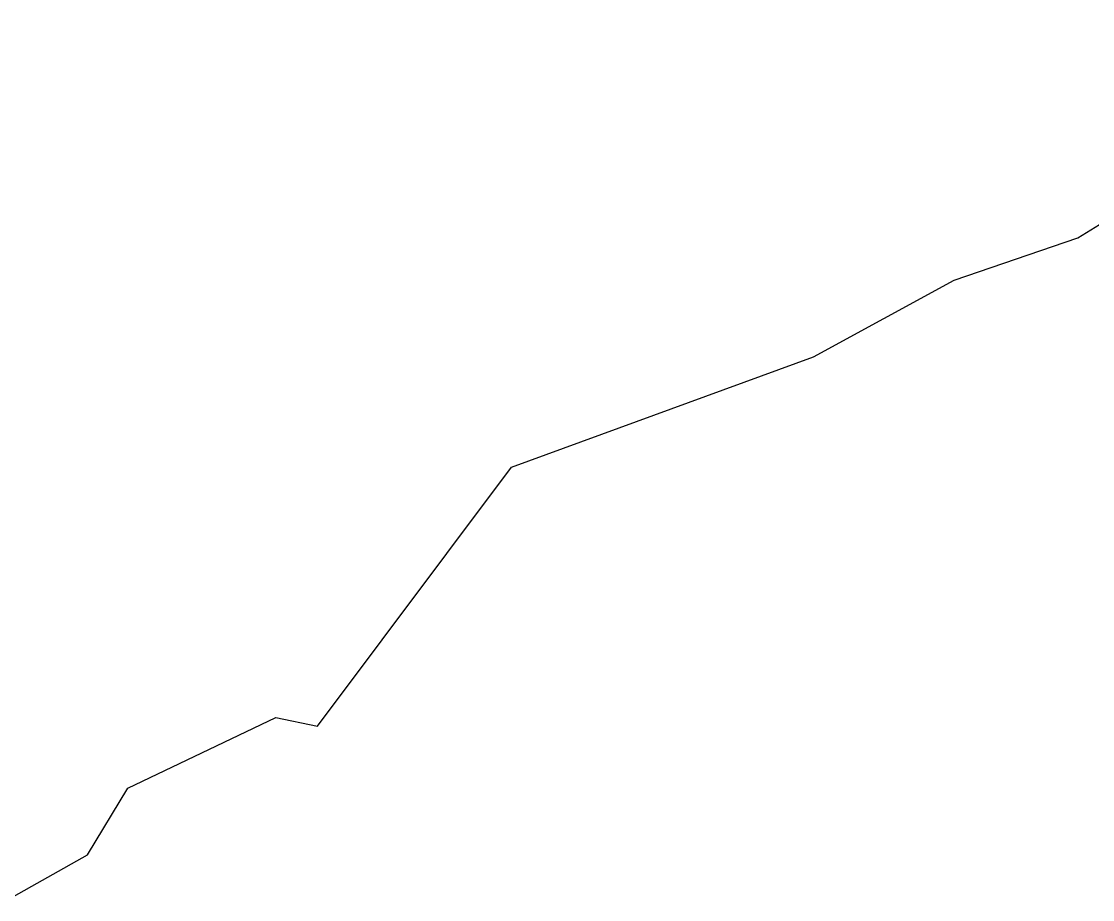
# Model space of a CAD drawing. Header units: metres. Extents: x 350918 to 355985, y 1754182 to 1757789.
# Drawn here: x 351466 to 352037, y 1755202 to 1755670 of the extents above; entities that cross this region are included whole.
import ezdxf

# ---------------------------------------------------------------- set-up
doc = ezdxf.new("R2010")
doc.units = ezdxf.units.M

msp = doc.modelspace()

# ---------------------------------------------------------------- linework, layer by layer
at = {"color": 3}
for p, q in [((352029.16, 1755554.7), (352264.32, 1755700.59)), ((351963.2, 1755532.11), (352029.16, 1755554.7)), ((351888.08, 1755491.24), (351963.2, 1755532.11)), ((351727.03, 1755432.37), (351888.08, 1755491.24)), ((351623.63, 1755294.12), (351727.03, 1755432.37)), ((351522.57, 1755261.08), (351601.35, 1755298.75)), ((351601.35, 1755298.75), (351623.63, 1755294.12)), ((351500.98, 1755225.43), (351522.57, 1755261.08)), ((351458.71, 1755201.6), (351500.98, 1755225.43))]:
    msp.add_line(p, q, dxfattribs=at)

doc.saveas('drawing.dxf')
